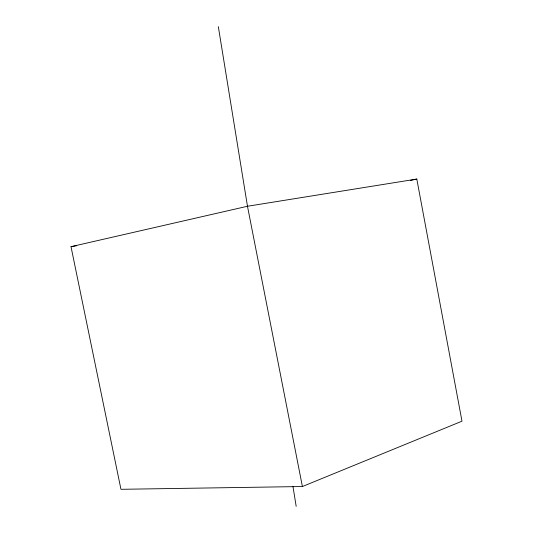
<?xml version="1.0" encoding="UTF-8"?>
<svg xmlns="http://www.w3.org/2000/svg" width="533" height="533" viewBox="0 0 533 533"><rect width="100%" height="100%" fill="white"/><g stroke="black" fill="none" stroke-linecap="round" stroke-linejoin="round"><path stroke-width="0.8" d="M302.404 486.529L461.991 421.19L416.806 179.048L247.479 206.258L71.009 246.679L120.958 489.307L302.404 486.529L247.479 206.258M410.303 180.487L416.806 179.048M71.009 246.679L76.739 245.706M218.33 26.65L247.525 206.537M292.983 486.636L296.181 506.35"/></g></svg>
